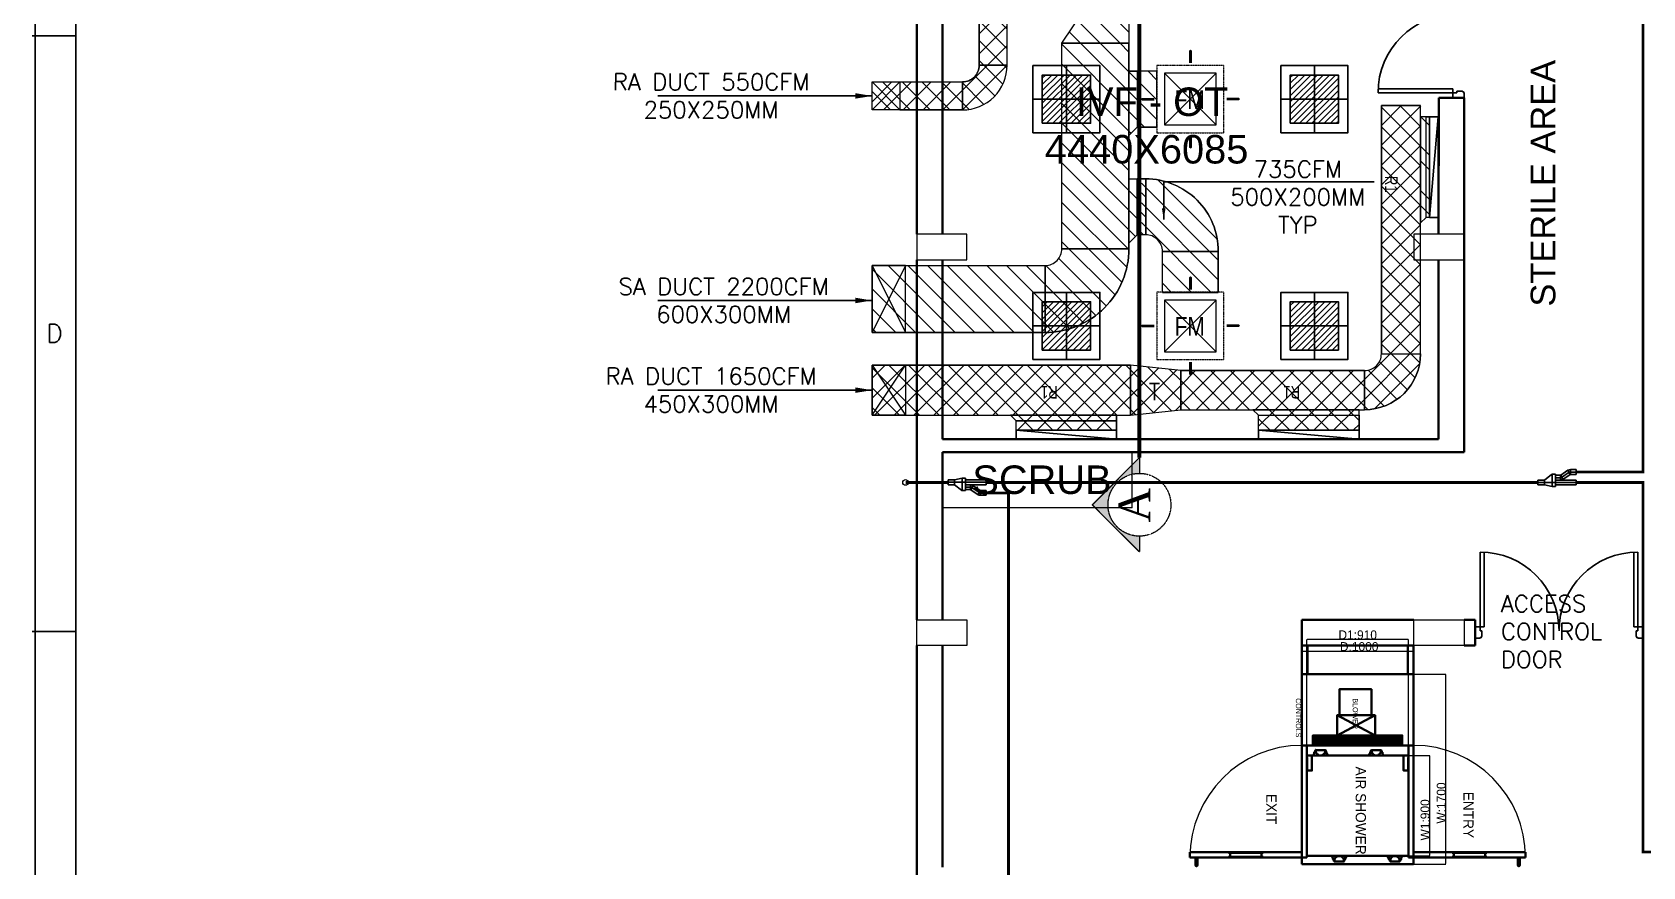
# Model space of a CAD drawing. Extents: x 2982526 to 3135339, y -1389320 to -1338265.
# Drawn here: x 2982526 to 2996943, y -1370105 to -1362638 of the extents above; entities that cross this region are included whole.
import ezdxf
from ezdxf.enums import TextEntityAlignment as Align

# ---------------------------------------------------------------- set-up
doc = ezdxf.new("R2010")
doc.units = 0
doc.header["$MEASUREMENT"] = 0
doc.linetypes.add('1', pattern=[0, 0, 0])
doc.linetypes.add('DASHED', pattern=[0.75, 0.5, -0.25])
doc.layers.get('0').update_dxf_attribs({"color": 6, "linetype": '1'})
for name, color, linetype, lineweight in [('1Y-JOINT', 1, 'Continuous', 25), ('AIR SHOWER', 7, 'Continuous', 35), ('Column', 162, 'Continuous', 13), ('M-VRF- CKT', 5, 'Continuous', 30), ('MEP_HVAC_RA_DUCT', 1, 'Continuous', 9), ('MEP_HVAC_RA_RAISERS', 3, 'Continuous', 0), ('MEP_HVAC_VRF_COPPER_PIPE', 6, 'Continuous', 9), ('Supply Diffusers', 3, 'Continuous', 0), ('vrf', 6, 'Continuous', 30), ('WALL', 7, '1', 35)]:
    doc.layers.add(name, color=color, linetype=linetype, lineweight=lineweight)
for name, color, linetype in [('AC CKT-8', 110, 'Continuous'), ('DOOR', 40, 'Continuous'), ('HTL-COPPER PIPE', 6, 'Continuous'), ('HVAC-TEXT', 4, 'Continuous'), ('HVAC_SECTION VIEW', 4, 'Continuous'), ('MEP_HVAC_SUPPLY_AIR_DUCT', 3, 'Continuous'), ('MEP_HVAC_SUPPLY_DIFFUSER', 5, 'Continuous'), ('MEP_HVAC_TEXT', 7, 'Continuous'), ('TEXT', 5, '1'), ('TITLE', 7, 'Continuous')]:
    doc.layers.add(name, color=color, linetype=linetype)
doc.layers.add('ELE-42W EMERGENCY DOWN LIGHT', color=7, linetype='Continuous', true_color=0x608ec6)
doc.styles.add('ARIAL', font='arial.ttf')
doc.styles.add('ARIEL', font='sanss___.ttf', dxfattribs={"width": 0.75})
doc.styles.add('ROMAN', font='arial.ttf', dxfattribs={"width": 0.8})
doc.styles.add('ROMANS', font='romans.shx')
doc.styles.add('TOOT-TEXT-2', font='romantic.ttf', dxfattribs={"height": 200})
doc.styles.add('VERDANA', font='verdana.ttf')
doc.dimstyles.new('BIGDFD', dxfattribs={"dimtxt": 8, "dimasz": 4, "dimexe": 1, "dimexo": 2, "dimtad": 1, "dimlfac": 10, "dimtxsty": 'Standard', "dimcen": 2.5, "dimclrd": 5, "dimclre": 3, "dimclrt": 1, "dimadec": 0, "dimazin": 0, "dimtfac": 1, "dimtmove": 0, "dimatfit": 3, "dimfxl": 1, "dimarcsym": 0})
doc.dimstyles.new('BIGDFD$0', dxfattribs={"dimtxt": 8, "dimasz": 4, "dimexe": 1, "dimexo": 2, "dimtad": 1, "dimlfac": 10, "dimtxsty": 'Standard', "dimcen": 2.5, "dimclrd": 5, "dimclre": 3, "dimclrt": 1, "dimadec": 0, "dimazin": 0, "dimtfac": 1, "dimtmove": 0, "dimatfit": 3, "dimfxl": 1, "dimarcsym": 0})
doc.dimstyles.new('MM', dxfattribs={"dimscale": 0, "dimtxt": 230, "dimasz": 60, "dimexe": 100, "dimexo": 0.0625, "dimgap": 25, "dimtad": 0, "dimdec": 0, "dimzin": 0, "dimdsep": 46, "dimtxsty": 'ROMANS', "dimblk": 'OBLIQUE', "dimcen": 0.09, "dimdle": 100, "dimclrd": 5, "dimclre": 5, "dimclrt": 6, "dimadec": 0, "dimazin": 0, "dimtfac": 1, "dimtdec": 0, "dimtofl": 0, "dimtmove": 1, "dimatfit": 3, "dimfxl": 1, "dimfrac": 2, "dimtolj": 1, "dimtzin": 0, "dimarcsym": 0})
doc.dimstyles.new('TEXT', dxfattribs={"dimscale": 0, "dimtxt": 500, "dimasz": 100, "dimexe": 75, "dimexo": 100, "dimgap": 50, "dimtad": 0, "dimdec": 0, "dimzin": 0, "dimdsep": 46, "dimtxsty": 'ARIAL', "dimblk": 'OBLIQUE', "dimcen": 0.09, "dimdle": 100, "dimclrd": 256, "dimclre": 256, "dimclrt": 6, "dimadec": 0, "dimazin": 0, "dimtfac": 1, "dimtdec": 0, "dimtofl": 0, "dimtmove": 2, "dimatfit": 3, "dimfxl": 1, "dimfrac": 2, "dimtolj": 1, "dimtzin": 0, "dimarcsym": 0})

# ---------------------------------------------------------------- blocks, each defined once
blk = doc.blocks.new('A$C1BA14061')
at = {"layer": 'TITLE', "color": 7}
blk.add_line((0, -140464), (0, 0), dxfattribs=at)
at = {"layer": 'TITLE'}
blk.add_line((1204, -139174), (1204, -1290), dxfattribs=at)
at = {"layer": 'TITLE', "color": 0}
for p, q in [((-86, -52674), (1204, -52674)), ((-86, -70232), (1204, -70232))]:
    blk.add_line(p, q, dxfattribs=at)
at = {"layer": 'TITLE', "color": 0, "style": 'ROMANS', "width": 1}
blk.add_text('D', height=535, dxfattribs=at).set_placement((573, -61439), align=Align.MIDDLE)
blk = doc.blocks.new('ddoor')
at = {"layer": 'DOOR', "lineweight": 25}
for p, q in [((50, 0), (-50, 0)), ((-50, 0), (-50, -45)), ((50, -45), (50, 0)), ((-50, -45), (-47, -45)), ((-35, -60), (-35, -57)), ((-35, -60), (15, -60)), ((15, -60), (15, -45)), ((15, -45), (50, -45)), ((50, -45), (720, -45)), ((50, -45), (50, -80)), ((50, -80), (720, -80)), ((-35, -1440), (-35, -1442)), ((-35, -1440), (15, -1440)), ((15, -1440), (15, -1455)), ((50, -1420), (720, -1420)), ((50, -1455), (50, -1420)), ((-50, -1500), (-50, -1455)), ((-50, -1455), (-47, -1455)), ((50, -1500), (-50, -1500)), ((50, -1500), (-50, -1500)), ((15, -1455), (50, -1455)), ((50, -1455), (720, -1455)), ((50, -1455), (50, -1500))]:
    blk.add_line(p, q, dxfattribs=at)
for centre, start, end in [((-35, -45), 180, 270), ((-35, -1455), 90, 180)]:
    blk.add_arc(centre, 12.5, start, end, dxfattribs=at)
at = {"layer": 'DOOR', "color": 146, "lineweight": 25, "true_color": 0x105689}
for centre, start, end in [((15, -45), 270, 0), ((15, -1455), 0, 90)]:
    blk.add_arc(centre, 705, start, end, dxfattribs=at)
blk = doc.blocks.new('*D17')
at = {"layer": 'AIR SHOWER', "color": 3, "lineweight": -2, "transparency": 16777216}
for p, q in [((3493, 6263), (3493, 7299)), ((4403, 6263), (4403, 7299))]:
    blk.add_line(p, q, dxfattribs=at)
at = {"layer": 'AIR SHOWER', "color": 5, "lineweight": -2, "transparency": 16777216}
blk.add_line((4399, 7298), (3497, 7298), dxfattribs=at)
at = {"layer": 'AIR SHOWER', "color": 5, "transparency": 16777216}
for points in [[(3497, 7299), (3497, 7297), (3493, 7298)], [(4399, 7297), (4399, 7299), (4403, 7298)]]:
    blk.add_solid(points, dxfattribs=at)
at = {"layer": 'Defpoints', "color": 0, "transparency": 16777216}
for p in [(3493, 7298), (3493, 6261), (4403, 6261)]:
    blk.add_point(p, dxfattribs=at)
at = {"layer": 'AIR SHOWER', "color": 1, "lineweight": 0, "transparency": 16777216, "insert": (3948, 7339), "char_height": 80, "attachment_point": 5}
blk.add_mtext('D1:910', dxfattribs=at)
blk = doc.blocks.new('*D18')
at = {"layer": 'AIR SHOWER', "color": 3, "lineweight": -2, "transparency": 16777216}
for p, q in [((3448, 6991), (3448, 7194)), ((4448, 6991), (4448, 7194))]:
    blk.add_line(p, q, dxfattribs=at)
at = {"layer": 'AIR SHOWER', "color": 5, "lineweight": -2, "transparency": 16777216}
blk.add_line((3452, 7193), (4444, 7193), dxfattribs=at)
at = {"layer": 'AIR SHOWER', "color": 5, "transparency": 16777216}
for points in [[(3452, 7194), (3452, 7193), (3448, 7193)], [(4444, 7193), (4444, 7194), (4448, 7193)]]:
    blk.add_solid(points, dxfattribs=at)
at = {"layer": 'Defpoints', "color": 0, "transparency": 16777216}
for p in [(4448, 7193), (3448, 6989), (4448, 6989)]:
    blk.add_point(p, dxfattribs=at)
at = {"layer": 'AIR SHOWER', "color": 1, "lineweight": 0, "transparency": 16777216, "insert": (3961, 7234), "char_height": 80, "attachment_point": 5}
blk.add_mtext('D:1000', dxfattribs=at)
blk = doc.blocks.new('nolllw new')
for p, q in [((-139, 14), (-138, 15)), ((-124, 16), (-137, 16)), ((-123, 15), (-107, -15)), ((-113, 14), (-3, 14)), ((8, 15), (-8, -15)), ((9, 16), (22, 16)), ((23, 14), (23, 16)), ((23, 14), (23, 15)), ((-100, -16), (-106, -16)), ((-15, -16), (-9, -16))]:
    blk.add_line(p, q)
at = {"color": 19}
for p, q in [((-124, 16), (-58, 16)), ((9, 16), (-58, 16)), ((-100, -34), (-15, -34))]:
    blk.add_line(p, q, dxfattribs=at)
at = {"color": 1}
for p, q in [((-75, 15), (-75, 11)), ((-41, 15), (-41, 11)), ((-100, -27), (-100, -34)), ((-15, -27), (-15, -34))]:
    blk.add_line(p, q, dxfattribs=at)
at = {"color": 3}
for p, q in [((-113, -5), (-113, -13)), ((-110, -16), (-110, -16)), ((-109, -17), (-101, -34)), ((-100, -34), (-100, -34)), ((-15, -34), (-15, -34)), ((-7, -17), (-14, -34)), ((-6, -16), (-5, -16)), ((-2, -5), (-2, -13))]:
    blk.add_line(p, q, dxfattribs=at)
for centre, radius, start, end in [((-137, 15), 1, 90, 159.381), ((-124, 15), 1, 27.8597, 90), ((9, 15), 1, 90, 152.1403), ((22, 15), 1, 20.619, 90), ((-106, -15), 1, 207.8597, 270), ((-100, -15), 1, 270, 343.3261), ((-61, -27), 40.2, 161.5212, 163.3261), ((-54, -27), 40.2, 16.6739, 18.4788), ((-15, -15), 1, 196.6739, 270), ((-9, -15), 1, 270, 332.1403)]:
    blk.add_arc(centre, radius, start, end)
at = {"color": 1}
for centre, radius, start, end in [((-61, -27), 39.2, 111.5891, 180), ((-74, 15), 0.396, 106.6984, 167.5275), ((-76, 11), 1, 291.5891, 0), ((-41, 15), 0.396, 12.4725, 73.3016), ((-40, 11), 1, 180, 248.4109), ((-54, -27), 39.2, 0, 68.4109)]:
    blk.add_arc(centre, radius, start, end, dxfattribs=at)
at = {"color": 3}
for centre, radius, start, end in [((-110, -13), 3, 180, 270), ((-110, -17), 1, 24.7129, 90), ((-100, -34), 0.5, 204.7129, 270), ((-15, -34), 0.5, 270, 335.2871), ((-6, -17), 1, 90, 155.2871), ((-5, -13), 3, 270, 0)]:
    blk.add_arc(centre, radius, start, end, dxfattribs=at)
blk = doc.blocks.new('*D19')
at = {"layer": 'AIR SHOWER', "color": 3, "lineweight": -2, "transparency": 16777216}
for p, q in [((4450, 6989), (4737, 6989)), ((4450, 5289), (4737, 5289))]:
    blk.add_line(p, q, dxfattribs=at)
at = {"layer": 'AIR SHOWER', "color": 5, "lineweight": -2, "transparency": 16777216}
blk.add_line((4736, 5293), (4736, 6985), dxfattribs=at)
at = {"layer": 'AIR SHOWER', "color": 5, "transparency": 16777216}
for points in [[(4737, 6985), (4736, 6985), (4736, 6989)], [(4736, 5293), (4737, 5293), (4736, 5289)]]:
    blk.add_solid(points, dxfattribs=at)
at = {"layer": 'Defpoints', "color": 0, "transparency": 16777216}
for p in [(4448, 6989), (4736, 6989), (4448, 5289)]:
    blk.add_point(p, dxfattribs=at)
at = {"layer": 'AIR SHOWER', "color": 1, "transparency": 16777216, "insert": (4696, 5835), "char_height": 80, "attachment_point": 5, "rotation": 90}
blk.add_mtext('W:1700', dxfattribs=at)
blk = doc.blocks.new('*D20')
at = {"layer": 'AIR SHOWER', "color": 3, "lineweight": -2, "transparency": 16777216}
for p, q in [((4405, 6261), (4593, 6261)), ((4405, 5361), (4593, 5361))]:
    blk.add_line(p, q, dxfattribs=at)
at = {"layer": 'AIR SHOWER', "color": 5, "lineweight": -2, "transparency": 16777216}
blk.add_line((4592, 6257), (4592, 5365), dxfattribs=at)
at = {"layer": 'AIR SHOWER', "color": 5, "transparency": 16777216}
for points in [[(4593, 6257), (4591, 6257), (4592, 6261)], [(4591, 5365), (4593, 5365), (4592, 5361)]]:
    blk.add_solid(points, dxfattribs=at)
at = {"layer": 'Defpoints', "color": 0, "transparency": 16777216}
for p in [(4403, 6261), (4403, 5361), (4592, 5361)]:
    blk.add_point(p, dxfattribs=at)
at = {"layer": 'AIR SHOWER', "color": 1, "transparency": 16777216, "insert": (4551, 5684), "char_height": 80, "attachment_point": 5, "rotation": 90}
blk.add_mtext('W1:900', dxfattribs=at)
blk = doc.blocks.new('54W EME')
at = {"layer": 'ELE-42W EMERGENCY DOWN LIGHT'}
h = blk.add_hatch(dxfattribs=at)
h.set_pattern_fill('ANSI31', color=8, scale=312.5, style=0)
h.paths.add_polyline_path([(-216, -216), (-216, 216), (216, 216), (216, -216)])
for p, q in [((0, 300), (0, -300)), ((-300, 0), (300, 0))]:
    blk.add_line(p, q, dxfattribs=at)
for points in [[(-300, -300), (-300, 300), (300, 300), (300, -300)], [(-216, -216), (-216, 216), (216, 216), (216, -216)]]:
    blk.add_lwpolyline(points, close=True, dxfattribs=at)
blk = doc.blocks.new('FM3')
at = {"layer": 'Supply Diffusers'}
for p, q in [((235, -235), (-235, 235)), ((-235, -235), (235, 235))]:
    blk.add_line(p, q, dxfattribs=at)
at = {"layer": 'Supply Diffusers', "color": 7}
for points in [[(1, 451, 0, 150, 0), (1, 391, 25, 25, 0), (1, 330, 25, 25, 0)], [(-451, -1, 0, 150, 0), (-391, -1, 25, 25, 0), (-330, -1, 25, 25, 0)], [(451, 1, 0, 150, 0), (390, 1, 25, 25, 0), (330, 1, 25, 25, 0)], [(1, -451, 0, 150, 0), (1, -390, 25, 25, 0), (1, -330, 25, 25, 0)]]:
    blk.add_lwpolyline(points, format="xyseb", dxfattribs=at)
at = {"layer": 'Supply Diffusers', "linetype": 'DASHED', "ltscale": 5}
blk.add_lwpolyline([(-305, -305), (305, -305), (305, 305), (-305, 305)], close=True, dxfattribs=at)
at = {"layer": 'Supply Diffusers'}
blk.add_lwpolyline([(-235, -235), (235, -235), (235, 235), (-235, 235)], close=True, dxfattribs=at)
at = {"layer": 'Supply Diffusers', "style": 'ROMAN', "width": 0.8}
blk.add_text('FM', height=170, dxfattribs=at).set_placement((-144, -90))
blk = doc.blocks.new('SA DIFFUSER 600X600MM')
at = {"layer": 'Supply Diffusers', "color": 1, "xscale": 0.9836065573758823, "yscale": 0.9836065573758823, "zscale": 0.9836065573758823}
blk.add_blockref('FM3', (1302830, -127949, 14385), dxfattribs=at)
blk = doc.blocks.new('Y-JOINT')
at = {"layer": '1Y-JOINT', "extrusion": (7.0061e-12, -6.61628e-05, 1)}
for p, q in [((416463, -2646, 0), (416247, -2646, 0)), ((416247, -2646, 0), (416247, -2697, 0)), ((416247, -2671, 0), (416463, -2671, 0)), ((416463, -2697, 0), (416247, -2697, 0)), ((416412, -2747, 0), (416412, -2697, 0)), ((416463, -2697, 0), (416412, -2697, 0)), ((416463, -2757, 0), (416463, -2628, 0)), ((416463, -2628, 0), (416499, -2628, 0)), ((416499, -2757, 0), (416499, -2628, 0)), ((416579, -2646, 0), (416499, -2628, 0)), ((416579, -2697, 0), (416506, -2754, 0)), ((416306, -2756, 0), (416247, -2756, 0)), ((416247, -2772, 0), (416247, -2756, 0)), ((416247, -2756, 0), (416247, -2807, 0)), ((416247, -2781, 0), (416306, -2781, 0)), ((416306, -2807, 0), (416247, -2807, 0)), ((416306, -2756, 0), (416306, -2807, 0)), ((416310, -2755, 0), (416386, -2703, 0)), ((416310, -2755, 0), (416333, -2801, 0)), ((416321, -2778, 0), (416399, -2725, 0)), ((416333, -2801, 0), (416408, -2748, 0)), ((416408, -2748, 0), (416386, -2703, 0)), ((416412, -2722, 0), (416463, -2722, 0)), ((416463, -2747, 0), (416412, -2747, 0)), ((416463, -2757, 0), (416499, -2757, 0))]:
    blk.add_line(p, q, dxfattribs=at)
at = {"layer": '1Y-JOINT', "extrusion": (6.9964e-12, -6.61628e-05, 1)}
for p, q in [((416647, -2671, 0), (416463, -2671, 0)), ((416579, -2646, 0), (416647, -2646, 0)), ((416579, -2697, 0), (416647, -2697, 0)), ((416647, -2646, 0), (416647, -2697, 0))]:
    blk.add_line(p, q, dxfattribs=at)
at = {"layer": '1Y-JOINT'}
blk.add_line((416579, -2697, 0), (416579, -2646, 0), dxfattribs=at)
at = {"layer": '1Y-JOINT', "extrusion": (7.0061e-12, -6.61628e-05, 1)}
for centre, radius, start, end in [((416412, -2756, 0), 59.5, 90, 116.0671), ((416306, -2747, 0), 8.85, 270, 296.0671), ((416306, -2747, 0), 34.2, 270, 296.0671), ((416306, -2747, 0), 59.5, 270, 296.0671), ((416412, -2756, 0), 34.2, 90, 116.0671), ((416412, -2756, 0), 8.85, 90, 116.0671), ((416499, -2749, 0), 8.85, 270, 321.3789)]:
    blk.add_arc(centre, radius, start, end, dxfattribs=at)
blk = doc.blocks.new('A$C4D743431')
at = {"layer": 'AC CKT-8', "xscale": 0.933787291884793, "yscale": 0.933787291884793, "zscale": 0.933787291884793, "rotation": 359.9999939263457}
blk.add_blockref('Y-JOINT', (-389060, 2495, 0), dxfattribs=at)
blk = doc.blocks.new('G$C4406566D')
at = {"layer": 'M-VRF- CKT', "xscale": 0.8031807735897878, "yscale": 0.8031807735897878, "zscale": 0.8031807735897878, "rotation": 180}
blk.add_blockref('A$C4D743431', (-224, -89, 0), dxfattribs=at)
blk.add_blockref('A$C4D743431', (-224, -89, 0), dxfattribs=at)
blk = doc.blocks.new('G$C186CAD5F')
at = {"layer": 'vrf', "color": 3, "xscale": 8.96419313933734, "yscale": 8.96419313933734, "zscale": 8.96419313933734, "rotation": 270.0000005682937}
blk.add_blockref('G$C4406566D', (796, -2010, 0), dxfattribs=at)
blk = doc.blocks.new('SECTION VIEW')
at = {"layer": 'HVAC_SECTION VIEW', "linetype": 'ByBlock', "lineweight": 0}
h = blk.add_hatch(color=7, dxfattribs=at)
h.dxf.hatch_style = 1
h.paths.add_polyline_path([(837241, 275842, -1), (838041, 275842), (838241, 275842), (837641, 276442), (837041, 275842), (837241, 275842, -1)])
at = {"layer": 'HVAC_SECTION VIEW', "color": 7, "linetype": 'ByBlock', "lineweight": 0}
blk.add_lwpolyline([(837241, 275842), (837041, 275842), (837641, 276442), (838241, 275842), (838041, 275842)], dxfattribs=at)
blk.add_circle((837641, 275842), 400, dxfattribs=at)
blk = doc.blocks.new('_Oblique')
at = {"color": 0, "linetype": 'ByBlock', "lineweight": -2}
blk.add_line((-0.5, -0.5), (0.5, 0.5), dxfattribs=at)
blk = doc.blocks.new('RA_RAISER')
at = {"layer": 'MEP_HVAC_RA_RAISERS', "lineweight": 25}
blk.add_line((3561966, -606673), (3562866, -606753), dxfattribs=at)
blk.add_lwpolyline([(3562866, -606673), (3561966, -606673), (3561966, -606753), (3562866, -606753)], close=True, dxfattribs=at)
blk.add_lwpolyline([(3562416, -606784, 0, 66.4, 0), (3562416, -606862, 0, 0, 0), (3562416, -606988, 0, 0, 0), (3562516, -606988, 0, 0, 0), (3562241, -607053, 0, 0, 0), (3562393, -607053, 0, 0, 0), (3562393, -607148, 0, 0, 0)], format="xyseb", dxfattribs=at)
at = {"layer": 'MEP_HVAC_RA_RAISERS', "lineweight": 25, "insert": (3562494, -607037), "char_height": 112.5, "width": 174.15, "attachment_point": 1, "style": 'ARIEL'}
blk.add_mtext('R1', dxfattribs=at)
blk = doc.blocks.new('Q5YYYU')
at = {"layer": 'AIR SHOWER'}
h = blk.add_hatch(dxfattribs=at)
h.set_pattern_fill('ANSI37', color=8, scale=2.4, angle=90, style=0)
h.set_pattern_definition([(315, (54151.7186, 372155.649), (5.38815367, 5.38815367), []), (45, (54151.7186, 372155.649), (-5.38815367, 5.38815367), [])])
h.paths.add_polyline_path([(3546.7034, 6350.956), (3546.7034, 6439.3701), (4343.5774, 6439.3701), (4343.5774, 6350.956)])
h = blk.add_hatch(dxfattribs=at)
h.set_pattern_fill('ANSI37', color=8, scale=2.4, angle=90, style=0)
h.set_pattern_definition([(315, (38311.7864, 534035.169), (5.38815367, 5.38815367), []), (45, (38311.7864, 534035.169), (-5.38815367, 5.38815367), [])])
h.paths.add_polyline_path([(4340.8369, 6439.3701), (4340.8369, 6350.956), (4268.5936, 6350.956), (4268.5936, 6439.3701)])
at = {"color": 8}
for p, q in [((3447.9159, 7245), (3447.9159, 6988.6054)), ((3497.9159, 7245), (3497.9159, 6988.6054)), ((4397.9159, 6988.6054), (4397.9159, 7245)), ((4447.9159, 6988.6054), (4447.9159, 7245)), ((4447.9159, 5288.6054), (4347.9159, 5288.6054))]:
    blk.add_line(p, q, dxfattribs=at)
at = {"layer": 'AIR SHOWER', "color": 8}
for p, q in [((3447.9159, 6988.6054), (3447.9159, 5288.6054)), ((3447.9159, 6988.6054), (4447.9159, 6988.6054)), ((4447.9159, 6988.6054), (4447.9159, 5288.6054)), ((3763.8739, 6439.3701), (4103.1204, 6620.1955)), ((4103.1204, 6439.3701), (3763.8739, 6620.1955)), ((3447.9159, 6350.956), (4447.9159, 6350.956)), ((3492.9159, 6350.956), (3447.9159, 6350.956)), ((3492.9159, 6350.956), (3492.9159, 5348.6054)), ((4402.9159, 6350.956), (4402.9159, 5348.6054)), ((4447.9159, 6350.956), (4402.9159, 6350.956)), ((4402.9159, 6260.956), (3492.9159, 6260.956)), ((4402.9159, 6260.956), (4402.9159, 5348.6054)), ((2445.5653, 5348.6054), (2445.5653, 5393.6054)), ((3447.9159, 5393.6054), (2445.5653, 5393.6054)), ((2445.5653, 5348.6054), (3447.9159, 5348.6054)), ((2496.0653, 5278.1054), (2496.0653, 5348.6054)), ((2515.0653, 5278.1054), (2515.0653, 5348.6054)), ((2792.2459, 5393.6054), (2792.2459, 5387.6054)), ((3102.2459, 5387.6054), (2792.2459, 5387.6054)), ((2792.2459, 5354.6054), (2792.2459, 5348.6054)), ((2792.2459, 5354.6054), (3102.2459, 5354.6054)), ((2807.2459, 5387.6054), (2807.2459, 5354.6054)), ((3087.2459, 5387.6054), (3087.2459, 5354.6054)), ((3102.2459, 5393.6054), (3102.2459, 5387.6054)), ((3102.2459, 5354.6054), (3102.2459, 5348.6054)), ((3447.9159, 5348.6054), (3492.9159, 5348.6054)), ((4402.9159, 5360.956), (3492.9159, 5360.956)), ((4402.9159, 5360.956), (3492.9159, 5360.956)), ((4447.9159, 5348.6054), (4402.9159, 5348.6054)), ((4447.9159, 5393.6054), (5450.2666, 5393.6054)), ((5450.2666, 5348.6054), (4447.9159, 5348.6054)), ((4793.5859, 5393.6054), (4793.5859, 5387.6054)), ((4793.5859, 5387.6054), (5103.5859, 5387.6054)), ((4793.5859, 5354.6054), (4793.5859, 5348.6054)), ((5103.5859, 5354.6054), (4793.5859, 5354.6054)), ((4808.5859, 5387.6054), (4808.5859, 5354.6054)), ((5088.5859, 5387.6054), (5088.5859, 5354.6054)), ((5103.5859, 5393.6054), (5103.5859, 5387.6054)), ((5103.5859, 5354.6054), (5103.5859, 5348.6054)), ((5380.7666, 5278.1054), (5380.7666, 5348.6054)), ((5399.7666, 5278.1054), (5399.7666, 5348.6054)), ((5450.2666, 5348.6054), (5450.2666, 5393.6054)), ((3447.9159, 5288.6054), (4447.9159, 5288.6054)), ((3447.9159, 5288.6054), (4447.9159, 5288.6054))]:
    blk.add_line(p, q, dxfattribs=at)
for points in [[(4070.4769, 6620.1955), (4070.4769, 6852.568), (3784.1024, 6852.568), (3784.1024, 6620.1955)], [(4103.1204, 6439.3701), (4103.1204, 6620.1955), (3763.8739, 6620.1955), (3763.8739, 6439.3701)], [(4346.552, 6350.956), (4346.552, 6439.3701), (3546.7034, 6439.3701), (3546.7034, 6350.956)], [(3492.9159, 6124.328), (3492.9159, 6260.956), (3537.4011, 6260.956), (3537.4011, 6124.328)], [(3496.9266, 6242.173), (3496.9266, 6136.1803), (3492.9159, 6136.1803), (3492.9159, 6242.173)], [(4402.9159, 6124.328), (4402.9159, 6260.956), (4358.4307, 6260.956), (4358.4307, 6124.328)], [(4398.9052, 6242.173), (4398.9052, 6136.1803), (4402.9159, 6136.1803), (4402.9159, 6242.173)]]:
    blk.add_lwpolyline(points, close=True, dxfattribs=at)
at = {"layer": 'AIR SHOWER', "color": 8, "lineweight": 0}
for centre, start, end in [((3447.9159, 5348.6054), 90, 180), ((4447.9159, 5348.6054), 0, 90)]:
    blk.add_arc(centre, 1002.3506, start, end, dxfattribs=at)
at = {"layer": 'AIR SHOWER', "color": 8}
for centre in [(2505.5653, 5278.1054), (5390.2666, 5278.1054)]:
    blk.add_arc(centre, 9.5, 180, 0, dxfattribs=at)
at = {"layer": 'Column'}
for points in [[(0, 10925), (0, 10695), (450, 10695), (450, 10925)], [(4449.9159, 10925), (4449.9159, 10695), (4899.9159, 10695), (4899.9159, 10925)], [(450, 7475), (450, 7245), (0, 7245), (0, 7475)], [(4899.9159, 7475), (4899.9159, 7245), (4449.9159, 7245), (4449.9159, 7475)]]:
    blk.add_lwpolyline(points, close=True, dxfattribs=at)
at = {"layer": 'WALL', "color": 8}
for p, q in [((0, 14145), (0, 10925)), ((230, 14145), (230, 10925)), ((4674.9159, 12145), (4669.9159, 10925)), ((4899.9159, 12145), (4674.9159, 12145)), ((4899.9159, 12145), (4899.9159, 8975)), ((0, 10695), (0, 7475)), ((230, 10695), (230, 9090)), ((4669.9159, 10695), (4669.9159, 9090)), ((230, 9090), (4669.9159, 9090)), ((230, 8975), (230, 8790)), ((230, 8975), (2845, 8975)), ((2845, 8975), (4899.9159, 8975)), ((230, 8790), (230, 7475)), ((3447.9159, 7475), (3447.9159, 7245)), ((4449.9159, 7475), (3447.9159, 7475)), ((4899.9159, 7475), (4999.9159, 7475)), ((4999.9159, 7475), (4999.9159, 7245)), ((0, 7245), (0, 3910)), ((230, 7245), (230, 5260)), ((3447.9159, 7245), (4449.9159, 7245)), ((4999.9159, 7245), (4899.9159, 7245))]:
    blk.add_line(p, q, dxfattribs=at)
at = {"layer": 'WALL', "color": 8, "lineweight": 20}
for p, q in [((1930, 8475), (1930, 8975)), ((230, 8175), (230, 8790)), ((1930, 8475), (230, 8475))]:
    blk.add_line(p, q, dxfattribs=at)
at = {"layer": 'AIR SHOWER', "color": 8, "xscale": -1, "rotation": 180}
for p in [(3671.7629, 6274.882), (4171.7629, 6274.882)]:
    blk.add_blockref('nolllw new', p, dxfattribs=at)
at = {"layer": 'AIR SHOWER', "color": 8, "xscale": -1}
for p in [(3724.069, 5345.5667), (4224.069, 5345.5667)]:
    blk.add_blockref('nolllw new', p, dxfattribs=at)
at = {"layer": 'WALL', "xscale": -1}
blk.add_blockref('ddoor', (4849.9159, 13645), dxfattribs=at)
at = {"layer": 'WALL', "xscale": -1, "rotation": 270}
blk.add_blockref('ddoor', (6499.9159, 7360), dxfattribs=at)
at = {"layer": 'AIR SHOWER', "color": 8}
for s, height, p in [('CONTROLS', 45.7466, (3394.3207, 6773.0159)), ('BLOWER', 45.7466, (3903.8447, 6770.5759)), ('AIR SHOWER', 91.4932, (3930.0689, 6161.1196)), ('ENTRY', 91.4932, (4893.9928, 5935.6834)), ('EXIT', 91.4932, (3129.5821, 5916.6004))]:
    blk.add_text(s, height=height, rotation=270, dxfattribs=at).set_placement(p)
at = {"layer": 'TEXT', "color": 8, "char_height": 255, "attachment_point": 5, "style": 'ARIAL'}
for s, insert, width in [(' IVF - OT\\P4440X6085', (2058.107, 11895.3851), 2454.157572), ('SCRUB', (1121.3711, 8725.8398), 1342.043575)]:
    blk.add_mtext(s, dxfattribs=dict(at, insert=insert, width=width))
at = {"layer": 'TEXT', "color": 8, "insert": (5229.9351, 7694.0088), "char_height": 150, "attachment_point": 1, "style": 'ROMANS'}
blk.add_mtext_dynamic_manual_height_columns('ACCESS CONTROL DOOR', width=1212.859684, gutter_width=1000, heights=[0], dxfattribs=at)
at = {"layer": 'WALL', "color": 8, "linetype": 'Continuous', "insert": (5608.5057, 11337.8257), "char_height": 220.4136, "width": 2733.297639, "attachment_point": 5, "rotation": 90, "style": 'ARIAL'}
blk.add_mtext('\\pxt17; STERILE AREA', dxfattribs=at)
at = {"layer": 'AIR SHOWER', "color": 8, "lineweight": 0}
for base, p1, p2, text, picture, middle in [((3492.9159, 7298.1041), (4402.9159, 6260.956), (3492.9159, 6260.956), 'D1:910', '*D17', (3947.9159, 7298.1041)), ((4447.9159, 7193.4541), (3447.9159, 6988.6054), (4447.9159, 6988.6054), 'D:1000', '*D18', (3961.1435, 7193.4541))]:
    dim = blk.add_linear_dim(base=base, p1=p1, p2=p2, text=text, dimstyle='BIGDFD$0', override={"dimtxt": 80}, dxfattribs=at)
    dim.commit()
    dim.dimension.update_dxf_attribs({"geometry": picture, "text_midpoint": middle, "dimtype": 160})
at = {"layer": 'AIR SHOWER', "color": 8}
for base, p1, p2, text, picture, middle in [((4736.2758, 6988.6054), (4447.9159, 5288.6054), (4447.9159, 6988.6054), 'W:1700', '*D19', (4736.2758, 5835.1975)), ((4592.0454, 5360.956), (4402.9159, 6260.956), (4402.9159, 5360.956), 'W1:900', '*D20', (4592.0454, 5684.2479))]:
    dim = blk.add_linear_dim(base=base, p1=p1, p2=p2, angle=90, text=text, dimstyle='BIGDFD', override={"dimtxt": 80}, dxfattribs=at)
    dim.commit()
    dim.dimension.update_dxf_attribs({"geometry": picture, "text_midpoint": middle, "dimtype": 160})

msp = doc.modelspace()

# ---------------------------------------------------------------- hatches: boundary and pattern name
at = {"layer": 'MEP_HVAC_RA_DUCT', "lineweight": 0}
h = msp.add_hatch(dxfattribs=at)
h.set_pattern_fill('ANSI37', color=8, scale=1000, angle=90)
h.paths.add_polyline_path([(2990043.3, -1363083.1), (2990853.3, -1363083.1), (2990853.3, -1363333.1), (2990043.3, -1363333.1)])
edge = h.paths.add_edge_path()
edge.add_line((2990853.3, -1363083.1), (2990853.3, -1363333.1))
edge.add_arc((2990853.3, -1362933.1), 400, 270, 360)
edge.add_line((2991253.3, -1362933.1), (2991003.3, -1362933.1))
edge.add_arc((2990853.3, -1362933.1), 150, 270, 360, ccw=False)
h.paths.add_polyline_path([(2991003.3, -1362933.1), (2991253.3, -1362933.1), (2991253.3, -1361473.1), (2991003.3, -1361473.1)])
h = msp.add_hatch(dxfattribs=at)
h.set_pattern_fill('ANSI37', color=8, scale=1000, angle=90)
h.paths.add_polyline_path([(2994453.3, -1365665.8), (2992808.3, -1365665.8), (2992808.3, -1366015.8), (2994453.3, -1366015.8)])
edge = h.paths.add_edge_path()
edge.add_line((2994453.3, -1366015.8), (2994453.3, -1365665.8))
edge.add_arc((2994453.3, -1365515.8), 150, 270, 360)
edge.add_line((2994603.3, -1365515.8), (2994953.3, -1365515.8))
edge.add_arc((2994453.3, -1365515.8), 500, -90, 0, ccw=False)
h.paths.add_polyline_path([(2994603.3, -1365515.8), (2994953.3, -1365515.8), (2994953.3, -1363294.8), (2994603.3, -1363294.8)])
h = msp.add_hatch(dxfattribs=at)
h.set_pattern_fill('ANSI32', color=8, scale=750, angle=90)
h.paths.add_polyline_path([(2994953.3, -1364344.8), (2995003.3, -1364294.8), (2995003.3, -1363394.8), (2994953.3, -1363394.8)])
h.paths.add_polyline_path([(2995003.3, -1363394.8), (2995033.3, -1363394.8), (2995033.3, -1364294.8), (2995003.3, -1364294.8)])
h = msp.add_hatch(dxfattribs=at)
h.set_pattern_fill('ANSI37', color=8, scale=1000, angle=90)
h.paths.add_polyline_path([(2992358.3, -1365615.8), (2990043.3, -1365615.8), (2990043.3, -1366065.8), (2992358.3, -1366065.8)])
h.paths.add_polyline_path([(2992358.3, -1366065.8), (2992808.3, -1366015.8), (2992808.3, -1365665.8), (2992358.3, -1365615.8)])
h = msp.add_hatch(dxfattribs=at)
h.set_pattern_fill('ANSI37', color=8, scale=1000, angle=90)
h.paths.add_polyline_path([(2991333.3, -1366115.8), (2992233.3, -1366115.8), (2992233.3, -1366199.8), (2991333.3, -1366199.8)])
h.paths.add_polyline_path([(2991333.3, -1366115.8), (2992233.3, -1366115.8), (2992233.3, -1366065.8), (2991283.3, -1366065.8)])
h = msp.add_hatch(dxfattribs=at)
h.set_pattern_fill('ANSI37', color=8, scale=1000, angle=90)
h.paths.add_polyline_path([(2993503.3, -1366065.8), (2994403.3, -1366065.8), (2994403.3, -1366199.8), (2993503.3, -1366199.8)])
h.paths.add_polyline_path([(2994403.3, -1366065.8), (2994403.3, -1366015.8), (2993453.3, -1366015.8), (2993503.3, -1366065.8)])
at = {"layer": 'MEP_HVAC_SUPPLY_AIR_DUCT', "lineweight": 0}
h = msp.add_hatch(dxfattribs=at)
h.set_pattern_fill('ANSI31', color=8, scale=1000, angle=90)
h.paths.add_polyline_path([(2992343.4, -1362286.3), (2992043.4, -1362286.3), (2992043.4, -1360808), (2992343.4, -1360808)])
h.paths.add_polyline_path([(2991743.4, -1362736.3), (2992043.4, -1362286.3), (2992343.4, -1362286.3), (2992343.4, -1362736.3)])
h = msp.add_hatch(dxfattribs=at)
h.set_pattern_fill('ANSI31', color=8, scale=1000, angle=90)
h.paths.add_polyline_path([(2990043.3, -1364724.8), (2991593.4, -1364724.8), (2991593.4, -1365324.8), (2990043.3, -1365324.8)])
edge = h.paths.add_edge_path()
edge.add_line((2991743.4, -1364574.8), (2992343.4, -1364574.8))
edge.add_arc((2991593.4, -1364574.8), 750, -90, 0, ccw=False)
edge.add_line((2991593.4, -1365324.8), (2991593.4, -1364724.8))
edge.add_arc((2991593.4, -1364574.8), 150, 270, 360)
h.paths.add_polyline_path([(2992343.4, -1364574.8), (2991743.4, -1364574.8), (2991743.4, -1362736.3), (2992343.4, -1362736.3)])
h = msp.add_hatch(dxfattribs=at)
h.set_pattern_fill('ANSI31', color=8, scale=1000, angle=90)
h.paths.add_polyline_path([(2992418.4, -1362986.3), (2992418.4, -1363486.3), (2992343.4, -1363561.3), (2992343.4, -1362986.3)])
h.paths.add_polyline_path([(2992418.4, -1363486.3), (2992593.3, -1363486.3), (2992593.3, -1362986.3), (2992418.4, -1362986.3)])
h = msp.add_hatch(dxfattribs=at)
h.set_pattern_fill('ANSI31', color=8, scale=1000, angle=90)
h.paths.add_polyline_path([(2992418.4, -1363949.8), (2992418.4, -1364449.8), (2992343.4, -1364524.8), (2992343.4, -1363949.8)])
edge = h.paths.add_edge_path()
edge.add_line((2992493.3, -1364449.8), (2992493.3, -1363949.8))
edge.add_arc((2992493.3, -1364599.8), 650, 0, 90, ccw=False)
edge.add_line((2993143.3, -1364599.8), (2992643.3, -1364599.8))
edge.add_arc((2992493.3, -1364599.8), 150, 0, 90)
h.paths.add_polyline_path([(2992643.3, -1364599.8), (2993143.3, -1364599.8), (2993143.3, -1364965.5), (2992643.3, -1364965.5)])
h = msp.add_hatch(dxfattribs=at)
h.set_pattern_fill('ANSI31', color=8, scale=500, angle=90)
h.paths.add_polyline_path([(2992418.4, -1363949.8), (2992493.3, -1363949.8), (2992493.3, -1364449.8), (2992418.4, -1364449.8)])

# ---------------------------------------------------------------- linework, layer by layer
at = {"layer": 'HVAC_SECTION VIEW', "color": 7, "lineweight": 0, "const_width": 35, "elevation": -441155.1}
msp.add_lwpolyline([(2992437.2, -1366444.6), (2992437.2, -1353938.4)], dxfattribs=at)
at = {"layer": 'MEP_HVAC_RA_DUCT', "lineweight": 0}
for points in [[(2990293.3, -1363083.1), (2990853.3, -1363083.1, 0.4142136), (2991003.3, -1362933.1), (2991003.3, -1361473.1)], [(2990293.3, -1363333.1), (2990853.3, -1363333.1, 0.4142136), (2991253.3, -1362933.1), (2991253.3, -1361473.1)], [(2992808.3, -1365665.8), (2994453.3, -1365665.8, 0.4142136), (2994603.3, -1365515.8), (2994603.3, -1363294.8)], [(2992808.3, -1366015.8), (2994453.3, -1366015.8, 0.4142136), (2994953.3, -1365515.8), (2994953.3, -1363294.8)]]:
    msp.add_lwpolyline(points, format="xyb", dxfattribs=at)
for points in [[(2991003.3, -1362933.1), (2991253.3, -1362933.1), (2991253.3, -1361473.1), (2991003.3, -1361473.1)], [(2990043.3, -1363083.1), (2990853.3, -1363083.1), (2990853.3, -1363333.1), (2990043.3, -1363333.1)], [(2994603.3, -1365515.8), (2994953.3, -1365515.8), (2994953.3, -1363294.8), (2994603.3, -1363294.8)], [(2995003.3, -1363394.8), (2994953.3, -1363394.8), (2994953.3, -1364344.8), (2995003.3, -1364294.8)], [(2994953.3, -1364344.8), (2995003.3, -1364294.8), (2995003.3, -1363394.8), (2994953.3, -1363394.8)], [(2995003.3, -1363394.8), (2995033.3, -1363394.8), (2995033.3, -1364294.8), (2995003.3, -1364294.8)], [(2992358.3, -1365615.8), (2990043.3, -1365615.8), (2990043.3, -1366065.8), (2992358.3, -1366065.8)], [(2992358.3, -1366065.8), (2992808.3, -1366015.8), (2992808.3, -1365665.8), (2992358.3, -1365615.8)], [(2994453.3, -1365665.8), (2992808.3, -1365665.8), (2992808.3, -1366015.8), (2994453.3, -1366015.8)], [(2992233.3, -1366115.8), (2992233.3, -1366065.8), (2991283.3, -1366065.8), (2991333.3, -1366115.8)], [(2991333.3, -1366115.8), (2992233.3, -1366115.8), (2992233.3, -1366065.8), (2991283.3, -1366065.8)], [(2994403.3, -1366065.8), (2994403.3, -1366015.8), (2993453.3, -1366015.8), (2993503.3, -1366065.8)], [(2994403.3, -1366065.8), (2994403.3, -1366015.8), (2993453.3, -1366015.8), (2993503.3, -1366065.8)], [(2993503.3, -1366065.8), (2994403.3, -1366065.8), (2994403.3, -1366199.8), (2993503.3, -1366199.8)], [(2991333.3, -1366115.8), (2992233.3, -1366115.8), (2992233.3, -1366199.8), (2991333.3, -1366199.8)]]:
    msp.add_lwpolyline(points, close=True, dxfattribs=at)
for points in [[(2990853.3, -1363083.1), (2990853.3, -1363333.1, 0.4142136), (2991253.3, -1362933.1), (2991003.3, -1362933.1, -0.4142136), (2990853.3, -1363083.1)], [(2994453.3, -1366015.8), (2994453.3, -1365665.8, 0.4142136), (2994603.3, -1365515.8), (2994953.3, -1365515.8, -0.4142136), (2994453.3, -1366015.8)]]:
    msp.add_lwpolyline(points, format="xyb", close=True, dxfattribs=at)
for points in [[(2991003.3, -1362933.1), (2991253.3, -1362933.1)], [(2990853.3, -1363333.1), (2990853.3, -1363083.1)], [(2994603.3, -1363294.8), (2994953.3, -1363294.8)], [(2995033.3, -1363394.8), (2994953.3, -1363394.8)], [(2995033.3, -1364294.8), (2995003.3, -1364294.8)], [(2990043.3, -1365615.8), (2992358.3, -1365615.8)], [(2992358.3, -1366065.8), (2992358.3, -1365615.8)], [(2994603.3, -1365515.8), (2994953.3, -1365515.8)], [(2992808.3, -1366015.8), (2992808.3, -1365665.8)], [(2994453.3, -1365665.8), (2994453.3, -1366015.8)], [(2990043.3, -1366065.8), (2992358.3, -1366065.8)], [(2992233.3, -1366065.8), (2992233.3, -1366115.8), (2991333.3, -1366115.8), (2991283.3, -1366065.8)], [(2992233.3, -1366199.8), (2992233.3, -1366065.8)], [(2993503.3, -1366199.8), (2993503.3, -1366065.8)], [(2994403.3, -1366199.8), (2994403.3, -1366015.8)], [(2991333.3, -1366199.8), (2991333.3, -1366115.8)]]:
    msp.add_lwpolyline(points, dxfattribs=at)
at = {"layer": 'MEP_HVAC_RA_DUCT', "color": 1, "lineweight": 0}
for points in [[(2990293.3, -1363083.1), (2990293.3, -1363333.1), (2990043.3, -1363333.1), (2990043.3, -1363083.1)], [(2990343.3, -1365615.8), (2990343.3, -1366065.8), (2990043.3, -1366065.8), (2990043.3, -1365615.8)]]:
    msp.add_lwpolyline(points, close=True, dxfattribs=at)
for points in [[(2990043.3, -1363083.1), (2990293.3, -1363333.1)], [(2990043.3, -1363333.1), (2990293.3, -1363083.1)], [(2990043.3, -1365615.8), (2990343.3, -1366065.8)], [(2990043.3, -1366065.8), (2990343.3, -1365615.8)], [(2990043.3, -1366065.8), (2992358.3, -1366065.8)]]:
    msp.add_lwpolyline(points, dxfattribs=at)
at = {"layer": 'MEP_HVAC_SUPPLY_AIR_DUCT', "lineweight": 0}
for points in [[(2991743.4, -1362736.3), (2992043.4, -1362286.3), (2992343.4, -1362286.3), (2992343.4, -1362736.3)], [(2992343.4, -1364574.8), (2991743.4, -1364574.8), (2991743.4, -1362736.3), (2992343.4, -1362736.3)], [(2992418.4, -1362986.3), (2992418.4, -1363486.3), (2992343.4, -1363561.3), (2992343.4, -1362986.3)], [(2992418.4, -1363486.3), (2992593.3, -1363486.3), (2992593.3, -1362986.3), (2992418.4, -1362986.3)], [(2992418.4, -1363949.8), (2992418.4, -1364449.8), (2992343.4, -1364524.8), (2992343.4, -1363949.8)], [(2992418.4, -1363949.8), (2992493.3, -1363949.8), (2992493.3, -1364449.8), (2992418.4, -1364449.8)], [(2992418.4, -1363949.8), (2992493.3, -1363949.8), (2992493.3, -1364449.8), (2992418.4, -1364449.8)], [(2992643.3, -1364599.8), (2993143.3, -1364599.8), (2993143.3, -1364965.5), (2992643.3, -1364965.5)], [(2990043.3, -1365324.8), (2990343.3, -1365324.8), (2990343.3, -1364724.8), (2990043.3, -1364724.8)], [(2990043.3, -1364724.8), (2991593.4, -1364724.8), (2991593.4, -1365324.8), (2990043.3, -1365324.8)]]:
    msp.add_lwpolyline(points, close=True, dxfattribs=at)
for points in [[(2990043.3, -1364724.8), (2991593.4, -1364724.8, 0.4142136), (2991743.4, -1364574.8), (2991743.4, -1362736.3)], [(2990043.3, -1365324.8), (2991593.4, -1365324.8, 0.4142136), (2992343.4, -1364574.8), (2992343.4, -1362736.3)], [(2993143.3, -1364965.5), (2993143.3, -1364599.8, 0.4142136), (2992493.3, -1363949.8), (2992418.4, -1363949.8)], [(2992643.3, -1364965.5), (2992643.3, -1364599.8, 0.4142136), (2992493.3, -1364449.8), (2992418.4, -1364449.8)]]:
    msp.add_lwpolyline(points, format="xyb", dxfattribs=at)
for points in [[(2992343.4, -1362736.3), (2991743.4, -1362736.3)], [(2992593.3, -1362986.3), (2992343.4, -1362986.3)], [(2992343.4, -1362986.3), (2992418.4, -1362986.3), (2992418.4, -1363486.3), (2992343.4, -1363561.3)], [(2992593.3, -1363486.3), (2992418.4, -1363486.3)], [(2992343.4, -1363949.8), (2992418.4, -1363949.8), (2992418.4, -1364449.8), (2992343.4, -1364524.8)], [(2992493.3, -1363949.8), (2992493.3, -1364449.8)], [(2991743.4, -1364574.8), (2992343.4, -1364574.8)], [(2992643.3, -1364599.8), (2993143.3, -1364599.8)], [(2990043.3, -1364724.8), (2990343.3, -1365324.8)], [(2990343.3, -1364724.8), (2990043.3, -1365324.8)], [(2991593.4, -1364724.8), (2991593.4, -1365324.8)], [(2992643.3, -1364965.5), (2993143.3, -1364965.5)], [(2992643.3, -1364965.5), (2993143.3, -1364965.5)]]:
    msp.add_lwpolyline(points, dxfattribs=at)
for points in [[(2992493.3, -1364449.8), (2992493.3, -1363949.8, -0.4142136), (2993143.3, -1364599.8), (2992643.3, -1364599.8, 0.4142136), (2992493.3, -1364449.8)], [(2991743.4, -1364574.8), (2992343.4, -1364574.8, -0.4142136), (2991593.4, -1365324.8), (2991593.4, -1364724.8, 0.4142136), (2991743.4, -1364574.8)]]:
    msp.add_lwpolyline(points, format="xyb", close=True, dxfattribs=at)
at = {"layer": 'MEP_HVAC_VRF_COPPER_PIPE', "lineweight": 0, "const_width": 25, "elevation": 0}
for points in [[(2996345.8, -1366572.4), (2996945.8, -1366572.4), (2996945.8, -1358509.8), (2999859.9, -1358509.8)], [(2991065.3, -1366760.5), (2991265.3, -1366760.5), (2991265.3, -1370430.9)]]:
    msp.add_lwpolyline(points, dxfattribs=at)
at = {"layer": 'MEP_HVAC_VRF_COPPER_PIPE', "lineweight": 0, "const_width": 25}
for points in [[(2990343.3, -1366666.5), (2990723.3, -1366666.5)], [(2991065.3, -1366666.5), (2996003.8, -1366666.5)], [(2996345.8, -1366666.5), (2996945.8, -1366666.5), (2996945.8, -1369973.5), (2997934.3, -1369973.5)]]:
    msp.add_lwpolyline(points, dxfattribs=at)
at = {"layer": 'MEP_HVAC_VRF_COPPER_PIPE', "lineweight": 0}
msp.add_circle((2990343.3, -1366666.5), 25, dxfattribs=at)

# ---------------------------------------------------------------- block references
at = {"layer": 'ELE-42W EMERGENCY DOWN LIGHT', "linetype": 'ByBlock', "lineweight": 0}
for p in [(2991783.3, -1363237.2), (2994003.3, -1363237.2), (2991783.3, -1365265.5), (2994003.3, -1365265.5)]:
    msp.add_blockref('54W EME', p, dxfattribs=at)
at = {"layer": 'HTL-COPPER PIPE', "lineweight": 0, "yscale": 0.1271654228864588, "zscale": 0.1271654228864588}
for p, xscale, rotation in [((2990723.3, -1366666.5), -0.1271654228864588, 89.9999999986148), ((2996003.8, -1366666.5), 0.1271654228864588, 90.00000000138522)]:
    msp.add_blockref('G$C186CAD5F', p, dxfattribs=dict(at, xscale=xscale, rotation=rotation))
at = {"layer": 'HVAC_SECTION VIEW', "color": 7, "linetype": 'DASHED', "lineweight": 0, "ltscale": 1000, "xscale": 0.7028767005016722, "yscale": 0.7028767005016722, "zscale": 0.7028767005016722, "rotation": 90}
msp.add_blockref('SECTION VIEW', (3186320.2, -1955624.5, -441155.1), dxfattribs=at)
at = {"layer": 'MEP_HVAC_RA_RAISERS', "linetype": 'ByBlock', "lineweight": 0}
for p, rotation in [((3601786, 2198571), 270), ((6554199.2, -1972952.5), 180), ((6556369.2, -1972952.5), 180)]:
    msp.add_blockref('RA_RAISER', p, dxfattribs=dict(at, rotation=rotation))
at = {"layer": 'MEP_HVAC_SUPPLY_DIFFUSER', "lineweight": 0}
for p in [(1690063.8, -1235287.9, -14384.8), (1690063.8, -1237316.2, -14384.8)]:
    msp.add_blockref('SA DIFFUSER 600X600MM', p, dxfattribs=at)
at = {"layer": 'TITLE', "lineweight": 0, "xscale": 0.3035552556082519, "yscale": 0.3035553943041123, "zscale": 0.3035553665695551}
msp.add_blockref('A$C1BA14061', (2982551.7, -1346682), dxfattribs=at)
at = {"layer": 'WALL', "color": 240, "lineweight": 0, "true_color": 0xed1f24}
msp.add_blockref('Q5YYYU', (2990443.3, -1375369.8), dxfattribs=at)

# ---------------------------------------------------------------- texts
at = {"layer": 'HVAC-TEXT', "color": 7, "lineweight": 0, "style": 'TOOT-TEXT-2'}
msp.add_text('A', height=283.6, rotation=90, dxfattribs=at).set_placement((2992533.4, -1367024.9, -743986.6))
at = {"layer": 'MEP_HVAC_TEXT', "color": 0, "linetype": 'ByBlock', "lineweight": 0, "char_height": 150, "style": 'VERDANA'}
for s, insert, width, attachment_point, rotation in [('\\pxqc;{\\Fromans|c0;\\C1;RA\\C0; DUCT 550CFM\\P250X250MM}', (2987660.1, -1363007.5, 0), 1887.018, 1, 359.99312), ('\\pxqc;{\\Fromans|c0;735CFM\\P500X200MM TYP }', (2993319.7, -1363787.6, 0), 1072.158, 1, 359.99312), ('\\pxqc;{\\Fromans|c0;\\C3;SA\\C0; DUCT 2200CFM\\P600X300MM}', (2987660.1, -1364837.6, 0), 2111.507, 1, 359.99312), ('\\pxqc;{\\Fromans|c0;\\C1;RA\\C0; DUCT 1650CFM\\P450X300MM}', (2987660.1, -1365640.1, 0), 1887.018, 1, 359.99312), ('\\pxqc;{\\Fromans|c0;T}', (2992758.5, -1365780.5), 370.463, 3, 0.00688)]:
    msp.add_mtext(s, dxfattribs=dict(at, insert=insert, width=width, attachment_point=attachment_point, rotation=rotation))

# ---------------------------------------------------------------- leaders
at = {"layer": 'MEP_HVAC_TEXT', "color": 0, "linetype": 'ByBlock', "lineweight": 0}
for points in [[(2990043.3, -1363208.1), (2988127.3, -1363208.1)], [(2990043.3, -1365038.3), (2988127.3, -1365038.3)], [(2990043.3, -1365840.8), (2988127.3, -1365840.8)]]:
    msp.add_leader(points, dimstyle='MM', override={"dimscale": 1, "dimasz": 150, "dimgap": 150, "dimclrd": 7}, dxfattribs=at)
at = {"layer": 'MEP_HVAC_TEXT', "linetype": 'ByBlock', "lineweight": 0}
msp.add_leader([(2992654.6, -1364313), (2992654.6, -1363975.5), (2994538.6, -1363975.5)], dimstyle='TEXT', override={"dimscale": 1, "dimtxt": 200}, dxfattribs=at)

doc.saveas('drawing.dxf')
